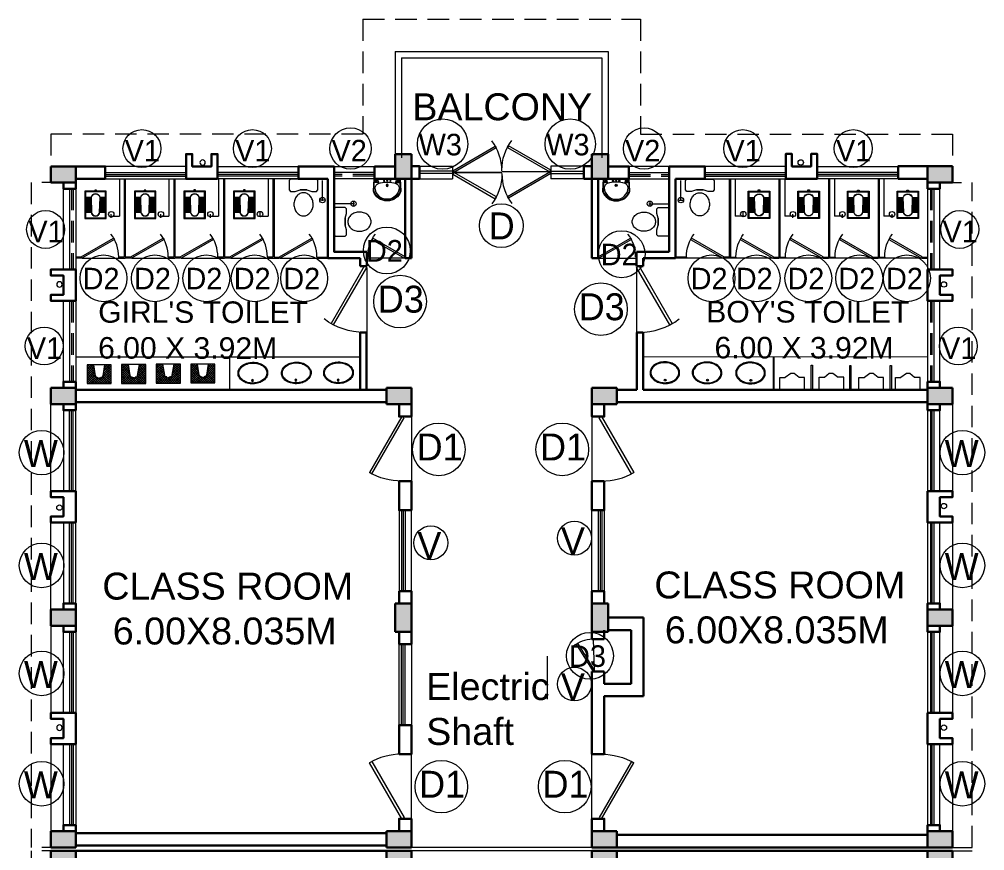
# Model space of a CAD drawing. Header units: millimetres. Extents: x 3614 to 12428, y -844 to 6844.
# Drawn here: x 5547.5 to 5565.42, y -675.29 to -659.86 of the extents above; entities that cross this region are included whole.
import ezdxf

# ---------------------------------------------------------------- set-up
doc = ezdxf.new("R2010")
doc.units = ezdxf.units.MM
doc.header["$LTSCALE"] = 40
doc.header["$MEASUREMENT"] = 0
doc.linetypes.add('DASHED', pattern=[0.75, 0.5, -0.25])
doc.layers.get('0').update_dxf_attribs({"linetype": 'CONTINUOUS', "lineweight": 20})
for name, color, linetype, lineweight in [('CLL LEV.', 15, 'CONTINUOUS', 18), ('Column', 252, 'CONTINUOUS', 30), ('Column Hatch', 253, 'CONTINUOUS', 13), ('CUBICAL TOILET', 160, 'CONTINUOUS', 15), ('Door', 54, 'CONTINUOUS', 18), ('EXPANSION JOINT', 248, 'CONTINUOUS', 20), ('Fixture', 44, 'CONTINUOUS', 15), ('Furniture', 13, 'CONTINUOUS', 15), ('Hidden', 30, 'DASHED', 18), ('TEXT', 7, 'CONTINUOUS', 20), ('Ventilator', 6, 'DASHED', 18), ('Wall', 7, 'CONTINUOUS', 30), ('Window', 150, 'CONTINUOUS', 15), ('Window-Wall', 7, 'CONTINUOUS', 18)]:
    doc.layers.add(name, color=color, linetype=linetype, lineweight=lineweight)
doc.styles.add('DIM', font='arial.ttf')
doc.styles.add('STYLE9', font='GOTHIC.TTF')

# ---------------------------------------------------------------- blocks, each defined once
blk = doc.blocks.new('COLUMN 546')
at = {"layer": 'Column Hatch'}
h = blk.add_hatch(color=0, dxfattribs=at)
h.dxf.hatch_style = 1
h.paths.add_polyline_path([(0, 0), (0.3, 0), (0.3, 0.46), (0, 0.46)])
at = {"layer": 'Column'}
for p, q in [((0.3, 0.46), (0, 0.46)), ((0, 0.46), (0, 0)), ((0.3, 0), (0.3, 0.46)), ((0, 0), (0.3, 0))]:
    blk.add_line(p, q, dxfattribs=at)
blk = doc.blocks.new('VENT 2')
at = {"layer": 'Ventilator', "linetype": 'Continuous', "ltscale": 0.02}
for p, q in [((0, 0.182), (1.5, 0.182)), ((0, 0.152), (1.5, 0.152))]:
    blk.add_line(p, q, dxfattribs=at)
at = {"layer": 'Window-Wall'}
for p, q in [((0, 0.23), (1.5, 0.23)), ((0, 0), (0, 0.23)), ((1.5, 0.23), (1.5, 0)), ((0, 0.115), (1.5, 0.115)), ((1.5, 0), (0, 0))]:
    blk.add_line(p, q, dxfattribs=at)
blk = doc.blocks.new('*U18')
for p, q in [((0, 0), (0, -6)), ((40, 0), (40, -6))]:
    blk.add_line(p, q)
blk.add_lwpolyline([(0, 0), (34.64, 20), (35.52, 18.48), (0.87, -1.52)], close=True)
blk.add_arc((0, 0), 40, 0, 30)
blk = doc.blocks.new('DOOR1')
at = {"layer": 'Door'}
blk.add_line((0, 0), (1.2, 0), dxfattribs=at)
at = {"layer": 'Door', "xscale": 0.0300000000000013, "yscale": 0.0300000000000013, "zscale": 0.0300000000000013}
blk.add_blockref('*U18', (0, 0.18), dxfattribs=at)
blk = doc.blocks.new('class 1')
at = {"layer": 'Wall'}
for points in [[(0.23, -0.035), (0, -0.035), (0, -0.265), (0.23, -0.265), (0.23, -0.035)], [(0.23, -1.465), (0, -1.465), (0, -2.005), (0.23, -2.005), (0.23, -1.465)], [(0.23, -3.505), (0, -3.505), (0, -3.735), (0.23, -3.735), (0.23, -3.505)]]:
    blk.add_lwpolyline(points, dxfattribs=at)
at = {"layer": 'Wall', "rotation": 270}
for name, p in [('DOOR1', (0, -0.265)), ('VENT 2', (0, -2.005))]:
    blk.add_blockref(name, p, dxfattribs=at)
blk = doc.blocks.new('WINDOW 1')
at = {"layer": 'CLL LEV.'}
for p, q in [((-0.115, -0.23), (-0.115, -0.46)), ((1.615, -0.23), (1.615, -0.46)), ((-0.115, -0.46), (1.615, -0.46))]:
    blk.add_line(p, q, dxfattribs=at)
at = {"layer": 'Window'}
for p, q in [((0, -0.051), (1.5, -0.051)), ((0, -0.081), (1.5, -0.081))]:
    blk.add_line(p, q, dxfattribs=at)
at = {"layer": 'Window-Wall'}
for p, q in [((0, 0), (1.5, 0)), ((0, -0.23), (0, 0)), ((1.5, 0), (1.5, -0.23)), ((0, -0.115), (1.5, -0.115)), ((1.5, -0.23), (0, -0.23))]:
    blk.add_line(p, q, dxfattribs=at)
blk = doc.blocks.new('SHAFT2')
at = {"layer": 'Fixture'}
blk.add_circle((0.302, 0.307), 0.05, dxfattribs=at)
at = {"layer": 'Wall'}
blk.add_lwpolyline([(0, 0.585), (0.46, 0.585), (0.46, 0.47), (0.23, 0.47), (0.23, 0.115), (0.46, 0.115), (0.46, 0), (0, 0), (0, 0.585)], dxfattribs=at)
blk = doc.blocks.new('Door - Left Hung 36 in.')
at = {"layer": 'Door'}
blk.add_line((0.75, -1.3), (35.93, -1.3), dxfattribs=at)
blk.add_lwpolyline([(0.75, -1.3), (0, 0), (31.18, 18), (31.93, 16.7)], close=True, dxfattribs=at)
blk.add_arc((0, 0), 36, 0, 37.3101, dxfattribs=at)
blk = doc.blocks.new('COLM 530')
at = {"layer": 'Column Hatch'}
h = blk.add_hatch(color=0, dxfattribs=at)
h.dxf.hatch_style = 1
h.paths.add_polyline_path([(5443.518, -633.795), (5443.218, -633.795), (5443.218, -634.325), (5443.518, -634.325)])
at = {"layer": 'Column'}
for p, q in [((5443.518, -633.795), (5443.218, -633.795)), ((5443.218, -633.795), (5443.218, -634.325)), ((5443.518, -634.325), (5443.518, -633.795)), ((5443.218, -634.325), (5443.518, -634.325))]:
    blk.add_line(p, q, dxfattribs=at)
blk = doc.blocks.new('RSA CL6')
for p, q in [((5.51, 3.48), (5.51, 7.28)), ((5.91, 3.47), (5.91, 7.28)), ((6.3, 3.46), (6.3, 7.28)), ((6.69, 3.45), (6.69, 7.28)), ((7.09, 3.44), (7.09, 7.28)), ((7.48, 3.43), (7.48, 7.28)), ((7.87, 3.42), (7.87, 7.28)), ((8.27, 3.41), (8.27, 7.28)), ((8.66, 3.4), (8.66, 7.28)), ((9.06, 3.39), (9.06, 7.28)), ((9.45, 3.38), (9.45, 7.28)), ((9.84, 3.37), (9.84, 7.28)), ((10.24, 3.36), (10.24, 7.28)), ((10.63, 3.35), (10.63, 7.28)), ((11.02, 3.34), (11.02, 7.28)), ((11.42, 3.33), (11.42, 7.28)), ((11.81, 3.32), (11.81, 7.28)), ((12.2, 3.31), (12.2, 7.28)), ((12.6, 3.31), (12.6, 7.28)), ((12.99, 3.3), (12.99, 7.28)), ((13.39, 3.29), (13.39, 7.28)), ((13.78, 3.28), (13.78, 7.28)), ((14.17, 3.27), (14.17, 7.28)), ((14.57, 3.26), (14.57, 7.28)), ((14.96, 3.25), (14.96, 7.28)), ((15.35, 3.24), (15.35, 7.28)), ((15.75, 3.23), (15.75, 7.28)), ((16.14, 3.22), (16.14, 7.28)), ((16.14, 7.28), (16.14, 3.22)), ((5.51, -7.28), (5.51, -3.47)), ((5.91, -7.28), (5.91, -3.45)), ((6.3, -7.28), (6.3, -3.44)), ((6.69, -7.28), (6.69, -3.43)), ((7.09, -7.28), (7.09, -3.42)), ((7.48, -7.28), (7.48, -3.41)), ((7.87, -7.28), (7.87, -3.4)), ((8.27, -7.28), (8.27, -3.39)), ((8.66, -7.28), (8.66, -3.38)), ((9.06, -7.28), (9.06, -3.37)), ((9.45, -7.28), (9.45, -3.36)), ((9.84, -7.28), (9.84, -3.34)), ((10.24, -7.28), (10.24, -3.33)), ((10.63, -7.28), (10.63, -3.32)), ((11.02, -7.28), (11.02, -3.31)), ((11.42, -7.28), (11.42, -3.3)), ((11.81, -7.28), (11.81, -3.29)), ((12.2, -7.28), (12.2, -3.28)), ((12.6, -7.28), (12.6, -3.27)), ((12.99, -7.28), (12.99, -3.26)), ((13.39, -7.28), (13.39, -3.24)), ((13.78, -7.28), (13.78, -3.23)), ((14.17, -7.28), (14.17, -3.22)), ((14.57, -7.28), (14.57, -3.21)), ((14.96, -7.28), (14.96, -3.2)), ((15.35, -7.28), (15.35, -3.19)), ((15.75, -7.28), (15.75, -3.18)), ((16.14, -3.17), (16.14, -7.28)), ((16.14, -7.28), (16.14, -3.17))]:
    blk.add_line(p, q)
for points in [[(0.79, 7.87), (20.87, 7.87), (20.87, -7.87), (0.79, -7.87)], [(1.38, 7.28), (20.28, 7.28), (20.28, -7.28), (1.38, -7.28)]]:
    blk.add_lwpolyline(points, close=True)
blk.add_lwpolyline([(0.79, -0.59), (0, -0.59), (0, 0.59), (0.79, 0.59)])
for points in [[(5.51, 3.48), (16.14, 3.22, -0.899983), (16.14, -3.17), (5.54, -3.47, -0.799392)], [(5.53, 3.28), (16.13, 3.02, -0.897689), (16.12, -2.97), (5.56, -3.27, -0.793494), (5.53, 3.28)]]:
    blk.add_lwpolyline(points, format="xyb", close=True)
blk = doc.blocks.new('ENGLISH SHEET')
at = {"layer": 'Fixture'}
for p, q in [((4663.798, 251.204), (4663.773, 251.179)), ((4663.976, 251.204), (4663.798, 251.204)), ((4664.002, 251.179), (4663.976, 251.204)), ((4663.773, 251.179), (4663.773, 250.696)), ((4663.976, 251.001), (4664.002, 251.09)), ((4664.002, 251.09), (4664.002, 251.179)), ((4663.976, 250.874), (4663.976, 251.001)), ((4663.976, 251.001), (4663.976, 250.874)), ((4664.002, 250.785), (4663.976, 250.874)), ((4663.773, 250.696), (4663.798, 250.67)), ((4663.798, 250.67), (4663.976, 250.67)), ((4663.976, 250.67), (4664.002, 250.696)), ((4664.002, 250.696), (4664.002, 250.785))]:
    blk.add_line(p, q, dxfattribs=at)
blk.add_lwpolyline([(4664.459, 250.937, 0.117036), (4664.443, 251.003, 0.104338), (4664.396, 251.063, 0.09029), (4664.321, 251.105, 0.09898), (4664.243, 251.115, 0.08237), (4664.159, 251.101, 0.09029), (4664.09, 251.063, 0.104338), (4664.043, 251.003, 0.117036), (4664.027, 250.937, 0.117036), (4664.043, 250.871, 0.104338), (4664.09, 250.811, 0.09029), (4664.159, 250.773, 0.08237), (4664.243, 250.759, 0.08237), (4664.327, 250.773, 0.09029), (4664.396, 250.811, 0.104338), (4664.443, 250.871, 0.117036)], format="xyb", close=True, dxfattribs=at)
blk = doc.blocks.new('RSA BASIN 9')
for points in [[(-0.1, -16.2, 0.340881), (10.04, -9, 0.074195), (10.06, -8.89), (9.53, 0), (-9.54, 0), (-10.02, -8.77, 0.082611), (-9.96, -9.15, 0.330812), (-0.1, -16.2)], [(0, -15.03, 0.391482), (8.86, -6.67, 0.252869), (6.53, -3.51, 0.087242), (0.02, -2.46, 0.079484), (-6.53, -3.51, 0.2542), (-8.82, -6.67, 0.39026), (0, -15.03)], [(-8.57, -1.96, -0.907437), (-8.45, -1.81), (-7.52, -2.57, -0.907437), (-7.64, -2.72)], [(-8.2, -1.64, -0.907437), (-8.07, -1.49), (-7.14, -2.25, -0.907437), (-7.27, -2.4)], [(-7.82, -1.32, -0.907437), (-7.7, -1.17), (-6.77, -1.93, -0.907437), (-6.89, -2.08)], [(7.82, -1.32, 0.907437), (7.7, -1.17), (6.77, -1.93, 0.907437), (6.89, -2.08)], [(8.2, -1.64, 0.907437), (8.07, -1.49), (7.14, -2.25, 0.907437), (7.27, -2.4)], [(8.57, -1.96, 0.907437), (8.45, -1.81), (7.52, -2.57, 0.907437), (7.64, -2.72)]]:
    blk.add_lwpolyline(points, format="xyb", close=True)
for points in [[(-5.93, -3.31), (-6.16, -2.95, -0.183787), (-6.22, -2.68, 0.126662), (-6.25, -2.43), (-6.59, -1.44, 0.35453), (-7.05, -0.98), (-8.75, -0.98, 0.414214), (-9.14, -1.37), (-9.56, -9.09, 0.329849), (-0.07, -15.81, 0.338736), (9.65, -8.94, 0.075632), (9.66, -8.82), (9.14, -1.37, 0.414214), (8.75, -0.98), (7.05, -0.98, 0.35453), (6.59, -1.44), (6.25, -2.43, 0.126662), (6.22, -2.68, -0.183787), (6.16, -2.95), (5.93, -3.31)], [(-6.18, -3.39), (-6.24, -3.29, 0.220542), (-6.52, -3.11), (-8.75, -2.78, -0.361119), (-9.19, -2.35)], [(6.18, -3.39), (6.24, -3.29, -0.220542), (6.52, -3.11), (8.75, -2.78, 0.358803), (9.21, -2.33, 0.358803)]]:
    blk.add_lwpolyline(points, format="xyb")
for centre, radius in [((-2.35, -1.56), 0.399), ((0, -4.82), 0.771), ((0, -4.82), 0.602), ((0, -1.23), 0.399), ((2.28, -1.51), 0.399)]:
    blk.add_circle(centre, radius)
blk = doc.blocks.new('RSA BASIN 2')
for points in [[(10.67, -8.12, 0.12976), (9.97, -5.22, 0.106426), (7.61, -2.47, 0.084431), (4.27, -0.72, 0.073534), (0, 0, 0.073534), (-4.29, -0.55, 0.084431), (-7.7, -2.16, 0.106426), (-10.17, -4.82, 0.12976), (-10.98, -7.69, 0.12976), (-10.28, -10.59, 0.106426), (-7.92, -13.34, 0.084431), (-4.58, -15.09, 0.073534), (-0.31, -15.81, 0.073534), (3.98, -15.26, 0.084431), (7.39, -13.64, 0.106426), (9.85, -10.99, 0.12976)], [(10.08, -7.9, 0.119977), (9.45, -5.5, 0.106426), (7.25, -2.94, 0.084431), (4.08, -1.28, 0.073534), (-0.01, -0.59, 0.073534), (-4.13, -1.12, 0.084431), (-7.36, -2.65, 0.106426), (-9.66, -5.12, 0.12976), (-10.39, -7.7, 0.009633), (-10.39, -7.9, 0.119977), (-9.76, -10.31, 0.106426), (-7.57, -12.87, 0.084431), (-4.4, -14.53, 0.073534), (-0.3, -15.22, 0.073534), (3.82, -14.69, 0.084431), (7.05, -13.16, 0.106426), (9.35, -10.69, 0.12976), (10.08, -8.11, 0.009633)]]:
    blk.add_lwpolyline(points, format="xyb", close=True)
for radius in [0.7, 0.479]:
    blk.add_circle((-0.47, -2.53), radius)
blk = doc.blocks.new('Urinal 1')
for p, q in [((0, 9), (9, 9)), ((0, 9), (0, -9)), ((9, 9), (9, 5)), ((12, 1), (9, 5)), ((12, -1.5), (12, 1)), ((9, -5), (12, -1.5)), ((9, -9), (9, -5)), ((0, -9), (9, -9))]:
    blk.add_line(p, q)
blk = doc.blocks.new('*X5')
at = {"color": 0}
for p, q in [((705, 323), (943, 561)), ((705, 365), (900, 561)), ((705, 408), (858, 561)), ((705, 450), (815, 561)), ((705, 493), (773, 561)), ((705, 535), (730, 561)), ((854, 419), (712, 561)), ((866, 449), (755, 561)), ((888, 469), (797, 561)), ((921, 479), (839, 561)), ((1145, 298), (882, 561)), ((899, 474), (985, 561)), ((1145, 340), (924, 561)), ((944, 477), (1027, 561)), ((1145, 383), (967, 561)), ((971, 462), (1070, 561)), ((990, 438), (1112, 561)), ((998, 404), (1145, 551)), ((1145, 425), (1009, 561)), ((1145, 467), (1051, 561)), ((1145, 510), (1094, 561)), ((1145, 552), (1136, 561)), ((848, 383), (705, 526)), ((842, 346), (705, 483)), ((835, 310), (705, 441)), ((705, 280), (858, 434)), ((829, 274), (705, 398)), ((705, 238), (847, 381)), ((1145, 255), (999, 401)), ((1004, 368), (1145, 508)), ((1011, 332), (1145, 466)), ((1017, 295), (1145, 423)), ((1023, 259), (1145, 381)), ((823, 237), (705, 356)), ((798, 221), (705, 314)), ((755, 221), (705, 271)), ((713, 221), (705, 229)), ((730, 221), (839, 330)), ((772, 221), (830, 279)), ((815, 221), (822, 228)), ((1137, 221), (1007, 350)), ((1095, 221), (1016, 299)), ((1052, 221), (1024, 248)), ((1029, 223), (1145, 339)), ((1069, 221), (1145, 296)), ((1112, 221), (1145, 254))]:
    blk.add_line(p, q, dxfattribs=at)
blk = doc.blocks.new('RSA CL7')
blk.add_lwpolyline([(8.86, 0), (-8.86, 0), (-8.86, -13.78), (-3.94, -13.78), (3.94, -13.78), (8.86, -13.78)], close=True)
blk.add_lwpolyline([(-4.1, -13.58), (-2.78, -5.72, -0.835943), (2.8, -5.76), (4.1, -13.58), (8.66, -13.58), (8.66, -0.2), (-8.66, -0.2), (-8.66, -13.58)], format="xyb", close=True)
blk.add_lwpolyline([(-3.94, -13.78), (-2.59, -5.75, -0.835548), (2.61, -5.79), (3.94, -13.78)], format="xyb")
for centre, start, end in [((-1.41, -4.14), 207.2135, 40.95643), ((-0.03, -3.6), 185.89987, 355.82489), ((1.47, -4.14), 140.99617, 329.34676)]:
    blk.add_arc(centre, 0.493, start, end)
at = {"xscale": 0.0393714285714286, "yscale": 0.0393714285714286, "zscale": 0.0393714285714286}
blk.add_blockref('*X5', (-36.41, -22.27), dxfattribs=at)
blk = doc.blocks.new('projdc')
at = {"layer": 'Hidden', "ltscale": 0.02}
for p, q in [((5581.462, -297.827), (5580.862, -297.827)), ((5580.862, -297.827), (5580.862, -310.172)), ((5597.732, -297.827), (5598.332, -297.827)), ((5598.332, -310.172), (5598.332, -297.827)), ((5581.462, -310.172), (5580.862, -310.172)), ((5581.462, -310.234), (5580.862, -310.234)), ((5580.862, -310.234), (5580.862, -318.466)), ((5597.962, -310.172), (5598.332, -310.172)), ((5597.962, -310.234), (5598.332, -310.234)), ((5598.332, -339.039), (5598.332, -310.234))]:
    blk.add_line(p, q, dxfattribs=at)
blk = doc.blocks.new('DDDD')
at = {"layer": 'TEXT', "color": 3, "ltscale": 0.2}
blk.add_circle((2085.909, -1030.934), 0.488, dxfattribs=at)
at = {"layer": 'TEXT', "color": 3, "style": 'STYLE9'}
blk.add_text('D1', height=0.5, dxfattribs=at).set_placement((2085.496, -1031.139))
blk = doc.blocks.new('DDDDDDDDDDDDDDDDDDD')
at = {"layer": 'TEXT', "color": 3, "ltscale": 0.2}
blk.add_circle((2116.533, -1078.751), 0.406, dxfattribs=at)
at = {"layer": 'TEXT', "color": 3, "style": 'STYLE9'}
blk.add_text('D', height=0.5, dxfattribs=at).set_placement((2116.297, -1079.006))
blk = doc.blocks.new('d2')
at = {"layer": 'TEXT', "color": 3, "ltscale": 0.2}
blk.add_circle((5437.77, -664.817), 0.435, dxfattribs=at)
at = {"layer": 'TEXT', "color": 3, "style": 'STYLE9'}
blk.add_text('D2', height=0.4, dxfattribs=at).set_placement((5437.383, -665.022))
blk = doc.blocks.new('shaft dooerr')
at = {"layer": 'TEXT', "color": 3, "ltscale": 0.2}
blk.add_circle((5444.341, -671.654), 0.435, dxfattribs=at)
at = {"layer": 'TEXT', "color": 3, "style": 'STYLE9'}
blk.add_text('D3', height=0.4, dxfattribs=at).set_placement((5443.954, -671.86))
blk = doc.blocks.new('W')
at = {"layer": 'TEXT', "color": 3}
blk.add_circle((2080.863, -1087.688), 0.414, dxfattribs=at)
at = {"layer": 'TEXT', "color": 3, "style": 'STYLE9'}
blk.add_text('W', height=0.5, dxfattribs=at).set_placement((2080.534, -1087.956))
blk = doc.blocks.new('VVV')
at = {"layer": 'TEXT', "color": 3, "ltscale": 0.2}
blk.add_circle((2082.528, -1073.943), 0.314, dxfattribs=at)
at = {"layer": 'TEXT', "color": 3, "style": 'STYLE9'}
blk.add_text('V', height=0.5, dxfattribs=at).set_placement((2082.277, -1074.243))
blk = doc.blocks.new('BACK WIN')
at = {"layer": 'TEXT', "color": 3, "ltscale": 0.2}
blk.add_circle((5446.434, -662.172), 0.467, dxfattribs=at)
at = {"layer": 'TEXT', "color": 3, "style": 'STYLE9'}
blk.add_text('W3', height=0.4, dxfattribs=at).set_placement((5445.99, -662.382))
blk = doc.blocks.new('VENT TOILET')
at = {"layer": 'TEXT', "color": 3, "ltscale": 0.2}
blk.add_circle((5438.623, -662.256), 0.352, dxfattribs=at)
at = {"layer": 'TEXT', "color": 3, "style": 'STYLE9'}
blk.add_text('V1', height=0.4, dxfattribs=at).set_placement((5438.303, -662.494))
blk = doc.blocks.new('STAAFF VENT')
at = {"layer": 'TEXT', "color": 3, "ltscale": 0.2}
blk.add_circle((5442.495, -662.256), 0.384, dxfattribs=at)
at = {"layer": 'TEXT', "color": 3, "style": 'STYLE9'}
blk.add_text('V2', height=0.4, dxfattribs=at).set_placement((5442.142, -662.494))

msp = doc.modelspace()

# ---------------------------------------------------------------- linework, layer by layer
at = {"layer": 'CLL LEV.'}
for p, q in [((5564.5877, -662.8855), (5564.8177, -662.8855)), ((5548.3177, -664.6155), (5548.0877, -664.6155)), ((5564.5877, -664.6155), (5564.8177, -664.6155)), ((5548.3177, -664.9705), (5548.0877, -664.9705)), ((5564.5877, -664.9705), (5564.8177, -664.9705)), ((5564.5877, -666.7005), (5564.8177, -666.7005))]:
    msp.add_line(p, q, dxfattribs=at)
at = {"layer": 'CUBICAL TOILET', "ltscale": 0.01}
for p, q in [((5549.4477, -662.8155), (5549.4477, -664.2708)), ((5549.4677, -662.8155), (5549.4677, -664.2708)), ((5550.3677, -662.815), (5550.3677, -664.2703)), ((5550.3877, -662.815), (5550.3877, -664.2703)), ((5551.2877, -662.8146), (5551.2877, -664.2699)), ((5551.3077, -662.8146), (5551.3077, -664.2699)), ((5552.2077, -662.8142), (5552.2077, -664.2695)), ((5552.2277, -662.8142), (5552.2277, -664.2695)), ((5560.6777, -662.8142), (5560.6777, -664.2695)), ((5560.6977, -662.8142), (5560.6977, -664.2695)), ((5561.5977, -662.8146), (5561.5977, -664.2699)), ((5561.6177, -662.8146), (5561.6177, -664.2699)), ((5562.5177, -662.815), (5562.5177, -664.2703)), ((5562.5377, -662.815), (5562.5377, -664.2703)), ((5563.4377, -662.8155), (5563.4377, -664.2708)), ((5563.4577, -662.8155), (5563.4577, -664.2708)), ((5548.6477, -664.2712), (5548.5477, -664.2712)), ((5548.6477, -664.2912), (5548.5477, -664.2912)), ((5548.6477, -664.2712), (5548.6477, -664.2912)), ((5549.4477, -664.2708), (5549.3441, -664.2708)), ((5549.3441, -664.2708), (5549.3441, -664.2908)), ((5549.3441, -664.2908), (5549.4677, -664.2908)), ((5549.5677, -664.2708), (5549.4677, -664.2708)), ((5549.5677, -664.2908), (5549.4677, -664.2908)), ((5549.5677, -664.2708), (5549.5677, -664.2908)), ((5550.3677, -664.2703), (5550.2641, -664.2703)), ((5550.2641, -664.2703), (5550.2641, -664.2903)), ((5550.2641, -664.2903), (5550.3877, -664.2903)), ((5550.4877, -664.2703), (5550.3877, -664.2703)), ((5550.4877, -664.2903), (5550.3877, -664.2903)), ((5550.4877, -664.2703), (5550.4877, -664.2903)), ((5551.2877, -664.2699), (5551.1841, -664.2699)), ((5551.1841, -664.2699), (5551.1841, -664.2899)), ((5551.1841, -664.2899), (5551.3077, -664.2899)), ((5551.4077, -664.2699), (5551.3077, -664.2699)), ((5551.4077, -664.2899), (5551.3077, -664.2899)), ((5551.4077, -664.2699), (5551.4077, -664.2899)), ((5552.2077, -664.2695), (5552.1041, -664.2695)), ((5552.1041, -664.2695), (5552.1041, -664.2895)), ((5552.1041, -664.2895), (5552.3277, -664.2895)), ((5552.2277, -664.2695), (5552.3277, -664.2695)), ((5552.3277, -664.2695), (5552.3277, -664.2895)), ((5553.0231, -664.2699), (5553.228, -664.2699)), ((5553.0231, -664.2699), (5553.0231, -664.2899)), ((5553.0231, -664.2899), (5553.228, -664.2899)), ((5559.8823, -664.2699), (5559.6775, -664.2699)), ((5559.8823, -664.2899), (5559.6775, -664.2899)), ((5559.8823, -664.2699), (5559.8823, -664.2899)), ((5560.6777, -664.2695), (5560.5777, -664.2695)), ((5560.5777, -664.2695), (5560.5777, -664.2895)), ((5560.8013, -664.2895), (5560.5777, -664.2895)), ((5560.6977, -664.2695), (5560.8013, -664.2695)), ((5560.8013, -664.2695), (5560.8013, -664.2895)), ((5561.4977, -664.2699), (5561.5977, -664.2699)), ((5561.4977, -664.2699), (5561.4977, -664.2899)), ((5561.4977, -664.2899), (5561.5977, -664.2899)), ((5561.7213, -664.2899), (5561.5977, -664.2899)), ((5561.6177, -664.2699), (5561.7213, -664.2699)), ((5561.7213, -664.2699), (5561.7213, -664.2899)), ((5562.4177, -664.2703), (5562.5177, -664.2703)), ((5562.4177, -664.2703), (5562.4177, -664.2903)), ((5562.4177, -664.2903), (5562.5177, -664.2903)), ((5562.6413, -664.2903), (5562.5177, -664.2903)), ((5562.5377, -664.2703), (5562.6413, -664.2703)), ((5562.6413, -664.2703), (5562.6413, -664.2903)), ((5563.3377, -664.2708), (5563.4377, -664.2708)), ((5563.3377, -664.2708), (5563.3377, -664.2908)), ((5563.3377, -664.2908), (5563.4377, -664.2908)), ((5563.5613, -664.2908), (5563.4377, -664.2908)), ((5563.4577, -664.2708), (5563.5613, -664.2708)), ((5563.5613, -664.2708), (5563.5613, -664.2908)), ((5564.2577, -664.2712), (5564.3577, -664.2712)), ((5564.2577, -664.2712), (5564.2577, -664.2912)), ((5564.2577, -664.2912), (5564.3577, -664.2912))]:
    msp.add_line(p, q, dxfattribs=at)
at = {"layer": 'CUBICAL TOILET', "ltscale": 0.05}
for points in [[(5551.4103, -666.126), (5551.3999, -666.126), (5551.3999, -666.7355), (5551.4103, -666.7355)], [(5561.4951, -666.126), (5561.5055, -666.126), (5561.5055, -666.7355), (5561.4951, -666.7355)]]:
    msp.add_lwpolyline(points, close=True, dxfattribs=at)
at = {"layer": 'Door'}
msp.add_line((5557.3659, -662.6891), (5555.5464, -662.6997), dxfattribs=at)
at = {"layer": 'EXPANSION JOINT', "linetype": 'ByBlock', "ltscale": 0.05}
for p, q in [((5558.1277, -675.2305), (5554.7777, -675.2305)), ((5558.1277, -675.2925), (5554.7777, -675.2925))]:
    msp.add_line(p, q, dxfattribs=at)
at = {"layer": 'Fixture', "ltscale": 0.05}
for p, q in [((5553.8278, -666.1277), (5548.5477, -666.1277)), ((5564.3577, -666.1265), (5559.0776, -666.1256))]:
    msp.add_line(p, q, dxfattribs=at)
for points in [[(5562.1971, -666.2784), (5562.2206, -666.2784), (5562.2206, -666.7355), (5562.1971, -666.7355)], [(5562.9121, -666.2809), (5562.9356, -666.2809), (5562.9356, -666.738), (5562.9121, -666.738)], [(5563.6635, -666.2857), (5563.687, -666.2857), (5563.687, -666.7428), (5563.6635, -666.7428)]]:
    msp.add_lwpolyline(points, close=True, dxfattribs=at)
at = {"layer": 'Furniture', "ltscale": 0.05}
for p, q in [((5549.3577, -662.8168), (5549.3576, -663.5095)), ((5550.2777, -662.8163), (5550.2776, -663.5091)), ((5551.1977, -662.8159), (5551.1976, -663.5086)), ((5552.1177, -662.8155), (5552.1176, -663.5082)), ((5553.1268, -663.229), (5553.1268, -662.8505)), ((5559.7786, -663.229), (5559.7786, -662.8505)), ((5560.7877, -662.8155), (5560.7878, -663.5082)), ((5561.7077, -662.8159), (5561.7078, -663.5086)), ((5562.6277, -662.8163), (5562.6278, -663.5091)), ((5563.5477, -662.8168), (5563.5478, -663.5095)), ((5553.161, -663.2132), (5553.0926, -663.2132)), ((5553.7185, -663.2795), (5553.34, -663.2795)), ((5553.7027, -663.2454), (5553.7027, -663.3137)), ((5559.1869, -663.2795), (5559.5654, -663.2795)), ((5559.2027, -663.2454), (5559.2027, -663.3137)), ((5559.7445, -663.2132), (5559.8128, -663.2132)), ((5549.2076, -663.5424), (5549.2076, -663.474)), ((5550.1276, -663.5419), (5550.1276, -663.4736)), ((5551.0476, -663.5415), (5551.0476, -663.4732)), ((5551.9676, -663.5074), (5551.9676, -663.439)), ((5560.9378, -663.5074), (5560.9378, -663.439)), ((5561.8578, -663.5415), (5561.8578, -663.4732)), ((5562.7778, -663.5419), (5562.7778, -663.4736)), ((5563.6978, -663.5424), (5563.6978, -663.474)), ((5549.1918, -663.5095), (5549.3576, -663.5095)), ((5550.1118, -663.5091), (5550.2776, -663.5091)), ((5551.0318, -663.5086), (5551.1976, -663.5086)), ((5551.9518, -663.5082), (5552.1176, -663.5082)), ((5560.9536, -663.5082), (5560.7878, -663.5082)), ((5561.8736, -663.5086), (5561.7078, -663.5086)), ((5562.7936, -663.5091), (5562.6278, -663.5091)), ((5563.7136, -663.5095), (5563.5478, -663.5095))]:
    msp.add_line(p, q, dxfattribs=at)
for centre in [(5553.1268, -663.2132), (5553.7027, -663.2795), (5559.2027, -663.2795), (5559.7786, -663.2132), (5549.2076, -663.4745), (5550.1276, -663.4741), (5551.0476, -663.4736), (5551.9676, -663.4732), (5560.9378, -663.4732), (5561.8578, -663.4736), (5562.7778, -663.4741), (5563.6978, -663.4745)]:
    msp.add_circle(centre, 0.05, dxfattribs=at)
at = {"layer": 'Hidden', "ltscale": 0.02}
for p, q in [((5553.8778, -659.8555), (5553.8777, -661.9855)), ((5553.8778, -659.8555), (5559.0277, -659.8555)), ((5559.0277, -659.8555), (5559.0277, -661.9855)), ((5553.8777, -661.9855), (5548.0877, -661.9855)), ((5548.0877, -661.9855), (5548.0877, -662.5855)), ((5559.0277, -661.9855), (5564.8177, -661.9855)), ((5564.8177, -661.9855), (5564.8177, -662.5855))]:
    msp.add_line(p, q, dxfattribs=at)
at = {"layer": 'TEXT'}
msp.add_line((5557.299, -671.6835), (5557.299, -672.4773), dxfattribs=at)
at = {"layer": 'TEXT', "color": 3, "ltscale": 0.2}
for centre in [(5554.5662, -665.0964), (5558.295, -665.2372)]:
    msp.add_circle(centre, 0.4884, dxfattribs=at)
at = {"layer": 'Ventilator', "ltscale": 0.02}
for p, q in [((5554.0927, -662.7396), (5553.3427, -662.7396)), ((5558.8127, -662.7377), (5559.5627, -662.7377)), ((5554.0927, -662.7696), (5553.3427, -662.7696)), ((5558.8127, -662.7677), (5559.5627, -662.7677)), ((5548.4667, -663.0005), (5548.4667, -664.5005)), ((5548.4967, -663.0005), (5548.4967, -664.5005)), ((5564.4087, -663.0005), (5564.4087, -664.5005)), ((5564.4387, -663.0005), (5564.4387, -664.5005)), ((5548.4667, -665.0855), (5548.4667, -666.5855)), ((5548.4967, -665.0855), (5548.4967, -666.5855)), ((5564.4087, -665.0855), (5564.4087, -666.5855)), ((5564.4387, -665.0855), (5564.4387, -666.5855))]:
    msp.add_line(p, q, dxfattribs=at)
at = {"layer": 'Wall', "lineweight": 20, "ltscale": 0.05}
for p, q in [((5554.4777, -660.4555), (5558.4277, -660.4555)), ((5554.4777, -660.4555), (5554.4777, -662.4255)), ((5554.5927, -660.5705), (5558.3127, -660.5705)), ((5554.5927, -660.5705), (5554.5927, -662.4255)), ((5558.3127, -660.5705), (5558.3127, -662.4255)), ((5558.4277, -660.4555), (5558.4277, -662.4255))]:
    msp.add_line(p, q, dxfattribs=at)
at = {"layer": 'Wall', "ltscale": 0.05}
for p, q in [((5553.228, -664.2899), (5553.2277, -662.8155)), ((5553.3429, -664.1749), (5553.3427, -662.8154)), ((5554.6627, -662.8155), (5554.663, -664.2898)), ((5554.7777, -662.8155), (5554.778, -664.2898)), ((5558.1277, -662.8155), (5558.1275, -664.2898)), ((5558.2427, -662.8155), (5558.2425, -664.2898)), ((5559.5625, -664.1749), (5559.5627, -662.8154)), ((5559.6775, -664.2899), (5559.6777, -662.8155)), ((5553.948, -664.1748), (5553.3429, -664.1749)), ((5553.948, -664.4406), (5553.948, -664.1764)), ((5558.9574, -664.4406), (5558.9575, -664.1764)), ((5558.9575, -664.1748), (5559.5625, -664.1749)), ((5553.8275, -664.2898), (5553.228, -664.2899)), ((5553.8275, -664.4406), (5553.8275, -664.2898)), ((5554.663, -664.2898), (5554.778, -664.2898)), ((5558.2425, -664.2898), (5558.1275, -664.2898)), ((5559.0779, -664.2898), (5559.6775, -664.2899)), ((5559.0779, -664.4406), (5559.0779, -664.2898)), ((5553.948, -664.4406), (5553.8275, -664.4406)), ((5558.9574, -664.4406), (5559.0779, -664.4406)), ((5553.8279, -666.7355), (5553.8277, -665.67)), ((5553.9427, -665.67), (5553.8277, -665.67)), ((5553.9429, -666.735), (5553.9427, -665.67)), ((5558.9625, -666.7355), (5558.9627, -665.67)), ((5558.9627, -665.67), (5559.0777, -665.67)), ((5559.0775, -666.7355), (5559.0777, -665.67))]:
    msp.add_line(p, q, dxfattribs=at)
at = {"layer": 'Wall'}
for p, q in [((5558.3577, -662.8155), (5558.1277, -662.8155)), ((5548.5477, -666.7355), (5554.3177, -666.7355)), ((5558.5877, -666.7355), (5558.9625, -666.7355)), ((5559.0775, -666.7355), (5564.3577, -666.7355)), ((5548.5477, -666.9655), (5554.3177, -666.9655)), ((5558.5877, -666.9655), (5564.3577, -666.9655)), ((5558.4277, -670.9655), (5559.0877, -670.9655)), ((5559.0877, -670.9655), (5559.0877, -672.4255)), ((5558.1277, -671.3639), (5558.1277, -671.1955)), ((5558.3577, -671.3639), (5558.3577, -671.1955)), ((5558.4277, -671.1955), (5558.8577, -671.1955)), ((5558.8577, -671.1955), (5558.8577, -672.1955)), ((5558.1277, -671.3639), (5558.3577, -671.3639)), ((5558.3577, -671.9655), (5558.1277, -671.9655)), ((5558.1277, -672.3105), (5558.1277, -671.9655)), ((5558.3577, -672.1955), (5558.3577, -671.9655)), ((5558.8577, -672.1955), (5558.3577, -672.1955)), ((5554.3177, -674.9655), (5548.5477, -674.9655)), ((5558.5877, -675.0005), (5564.3577, -675.0005)), ((5554.3177, -675.1955), (5548.5477, -675.1955)), ((5554.3177, -675.2925), (5548.5477, -675.2925)), ((5558.5877, -675.2305), (5564.3577, -675.2305)), ((5558.5877, -675.2925), (5564.3577, -675.2925))]:
    msp.add_line(p, q, dxfattribs=at)
at = {"layer": 'Wall', "ltscale": 0.05}
for points in [[(5549.0952, -662.8179), (5548.5477, -662.8179), (5548.5477, -662.5875), (5549.0952, -662.5875)], [(5554.0927, -662.5875), (5554.4777, -662.5875), (5554.4777, -662.8175), (5554.0927, -662.8175)], [(5554.7777, -662.5855), (5554.9277, -662.5855), (5554.9277, -662.8175), (5554.7777, -662.8175)], [(5558.1277, -662.5855), (5557.9777, -662.5855), (5557.9777, -662.8175), (5558.1277, -662.8175)], [(5558.8127, -662.5857), (5558.4277, -662.5857), (5558.4277, -662.8157), (5558.8127, -662.8156)], [(5563.8102, -662.8159), (5564.3577, -662.8158), (5564.3577, -662.5855), (5563.8102, -662.5855)]]:
    msp.add_lwpolyline(points, close=True, dxfattribs=at)
for points in [[(5553.3429, -664.1769), (5553.3427, -662.5875), (5552.6802, -662.5875), (5552.6802, -662.8179), (5553.2277, -662.8179), (5553.2277, -662.8175)], [(5559.5625, -664.1751), (5559.5627, -662.5857), (5560.2252, -662.5856), (5560.2252, -662.816), (5559.6777, -662.816), (5559.6777, -662.8157)]]:
    msp.add_lwpolyline(points, dxfattribs=at)
at = {"layer": 'Wall'}
for points in [[(5548.3177, -662.8855), (5548.3177, -663.0005), (5548.5477, -663.0005), (5548.5477, -662.8855), (5548.3177, -662.8855)], [(5548.3177, -663.0005), (5548.3177, -662.8855), (5548.5477, -662.8855), (5548.5477, -663.0005), (5548.3177, -663.0005)], [(5564.5877, -662.8855), (5564.5877, -663.0005), (5564.3577, -663.0005), (5564.3577, -662.8855), (5564.5877, -662.8855)], [(5564.5877, -663.0005), (5564.5877, -662.8855), (5564.3577, -662.8855), (5564.3577, -663.0005), (5564.5877, -663.0005)], [(5548.3177, -666.7005), (5548.3177, -666.5855), (5548.5477, -666.5855), (5548.5477, -666.7005), (5548.3177, -666.7005)], [(5564.5877, -666.7005), (5564.5877, -666.5855), (5564.3577, -666.5855), (5564.3577, -666.7005), (5564.5877, -666.7005)], [(5548.3177, -667.0005), (5548.3177, -667.1155), (5548.5477, -667.1155), (5548.5477, -667.0005), (5548.3177, -667.0005)], [(5564.5877, -667.0005), (5564.5877, -667.1155), (5564.3577, -667.1155), (5564.3577, -667.0005), (5564.5877, -667.0005)], [(5564.5877, -667.1155), (5564.5877, -667.0005), (5564.3577, -667.0005), (5564.3577, -667.1155), (5564.5877, -667.1155)], [(5548.3177, -670.8155), (5548.3177, -670.7005), (5548.5477, -670.7005), (5548.5477, -670.8155), (5548.3177, -670.8155)], [(5548.3177, -670.7005), (5548.3177, -670.8155), (5548.5477, -670.8155), (5548.5477, -670.7005), (5548.3177, -670.7005)], [(5564.5877, -670.8155), (5564.5877, -670.7005), (5564.3577, -670.7005), (5564.3577, -670.8155), (5564.5877, -670.8155)], [(5548.3177, -671.1155), (5548.3177, -671.2305), (5548.5477, -671.2305), (5548.5477, -671.1155), (5548.3177, -671.1155)], [(5548.3177, -671.2305), (5548.3177, -671.1155), (5548.5477, -671.1155), (5548.5477, -671.2305), (5548.3177, -671.2305)], [(5564.5877, -671.1155), (5564.5877, -671.2305), (5564.3577, -671.2305), (5564.3577, -671.1155), (5564.5877, -671.1155)], [(5564.5877, -671.2305), (5564.5877, -671.1155), (5564.3577, -671.1155), (5564.3577, -671.2305), (5564.5877, -671.2305)], [(5558.3577, -673.5005), (5558.1277, -673.5005), (5558.1277, -672.3105)], [(5559.0877, -672.4255), (5558.3577, -672.4255), (5558.3577, -673.5005)], [(5558.3577, -674.9305), (5558.1277, -674.9305), (5558.1277, -674.7005), (5558.3577, -674.7005), (5558.3577, -674.9305)], [(5548.3177, -674.9305), (5548.3177, -674.8155), (5548.5477, -674.8155), (5548.5477, -674.9305), (5548.3177, -674.9305)], [(5564.5877, -674.9305), (5564.5877, -674.8155), (5564.3577, -674.8155), (5564.3577, -674.9305), (5564.5877, -674.9305)]]:
    msp.add_lwpolyline(points, dxfattribs=at)
at = {"layer": 'Window', "ltscale": 0.05}
for p, q in [((5555.5397, -662.6744), (5554.9277, -662.6744)), ((5555.5397, -662.7161), (5554.9277, -662.7161)), ((5557.3657, -662.6744), (5557.9777, -662.6744)), ((5557.3657, -662.7161), (5557.9777, -662.7161))]:
    msp.add_line(p, q, dxfattribs=at)
at = {"layer": 'Window-Wall'}
for p, q in [((5553.3427, -662.5875), (5554.0927, -662.5875)), ((5554.0927, -662.7025), (5553.3427, -662.7025)), ((5559.5627, -662.5857), (5558.8127, -662.5857)), ((5558.8127, -662.7007), (5559.5627, -662.7007)), ((5554.0927, -662.8175), (5553.3427, -662.8175)), ((5558.8127, -662.8157), (5559.5627, -662.8157)), ((5548.3177, -664.5005), (5548.3177, -663.0005)), ((5548.3177, -663.0005), (5548.5477, -663.0005)), ((5548.4327, -663.0005), (5548.4327, -664.5005)), ((5548.5477, -663.0005), (5548.5477, -664.5005)), ((5564.3577, -663.0005), (5564.3577, -664.5005)), ((5564.5877, -663.0005), (5564.3577, -663.0005)), ((5564.4727, -663.0005), (5564.4727, -664.5005)), ((5564.5877, -664.5005), (5564.5877, -663.0005)), ((5548.5477, -664.5005), (5548.3177, -664.5005)), ((5564.3577, -664.5005), (5564.5877, -664.5005)), ((5548.3177, -666.5855), (5548.3177, -665.0855)), ((5548.3177, -665.0855), (5548.5477, -665.0855)), ((5548.4327, -665.0855), (5548.4327, -666.5855)), ((5548.5477, -665.0855), (5548.5477, -666.5855)), ((5564.3577, -665.0855), (5564.3577, -666.5855)), ((5564.5877, -665.0855), (5564.3577, -665.0855)), ((5564.4727, -665.0855), (5564.4727, -666.5855)), ((5564.5877, -666.5855), (5564.5877, -665.0855)), ((5548.5477, -666.5855), (5548.3177, -666.5855)), ((5564.3577, -666.5855), (5564.5877, -666.5855))]:
    msp.add_line(p, q, dxfattribs=at)
at = {"layer": 'Window-Wall', "ltscale": 0.05}
for p, q in [((5554.9277, -662.5855), (5555.5397, -662.5855)), ((5555.5397, -662.5855), (5555.5397, -662.8175)), ((5557.9777, -662.5855), (5557.3657, -662.5855)), ((5557.3657, -662.5855), (5557.3657, -662.8175)), ((5554.928, -662.8175), (5555.5397, -662.8175)), ((5557.9774, -662.8175), (5557.3657, -662.8175))]:
    msp.add_line(p, q, dxfattribs=at)

# ---------------------------------------------------------------- block references
at = {"linetype": 'ByBlock', "extrusion": (0, 0, -1), "zscale": -1, "rotation": 90.00000000000001}
msp.add_blockref('SHAFT2', (-5550.5952, -662.8179), dxfattribs=at)
at = {"color": 7, "extrusion": (0, 0, -1), "zscale": -1}
msp.add_blockref('COLUMN 546', (-5554.7777, -662.8175), dxfattribs=at)
at = {"color": 7, "extrusion": (0, 0, -1), "xscale": -1, "zscale": -1}
msp.add_blockref('COLUMN 546', (-5558.1277, -662.8175), dxfattribs=at)
at = {"linetype": 'ByBlock', "extrusion": (0, 0, -1), "xscale": -1, "zscale": -1}
for p, rotation in [((-5562.3102, -662.8159), 269.9977213698144), ((-5548.5477, -668.6155), 180)]:
    msp.add_blockref('SHAFT2', p, dxfattribs=dict(at, rotation=rotation))
at = {"color": 7, "extrusion": (0, 0, -1), "zscale": -1}
for p, rotation in [((-5548.5477, -662.5875), 270), ((-5558.1277, -667.0005), 90.00000000000001), ((-5564.3577, -667.0005), 90.00000000000001), ((-5564.3577, -671.1155), 90.00000000000001), ((-5558.1277, -675.2305), 90.00000000000001), ((-5564.3577, -675.2305), 90.00000000000001), ((-5558.1277, -675.5925), 90.00000000000001), ((-5564.3577, -675.5925), 90.00000000000001)]:
    msp.add_blockref('COLUMN 546', p, dxfattribs=dict(at, rotation=rotation))
at = {"color": 7, "extrusion": (0, 0, -1), "xscale": -1, "zscale": -1}
for p, rotation in [((-5564.3577, -662.5855), 90), ((-5548.5477, -667.0005), 270), ((-5554.7777, -667.0005), 270), ((-5548.5477, -671.1155), 270), ((-5548.5477, -675.2305), 270), ((-5554.7777, -675.2305), 270), ((-5548.5477, -675.5925), 270), ((-5554.7777, -675.5925), 270)]:
    msp.add_blockref('COLUMN 546', p, dxfattribs=dict(at, rotation=rotation))
at = {"linetype": 'ByBlock', "xscale": -1}
for name, p in [('SHAFT2', (5548.5477, -665.0855)), ('class 1', (5554.7777, -666.9655)), ('SHAFT2', (5548.5477, -673.3155))]:
    msp.add_blockref(name, p, dxfattribs=at)
at = {"linetype": 'ByBlock'}
for name, p in [('SHAFT2', (5564.3577, -665.0855)), ('class 1', (5558.1277, -666.9655))]:
    msp.add_blockref(name, p, dxfattribs=at)
at = {"linetype": 'ByBlock', "extrusion": (0, 0, -1), "xscale": -1, "zscale": -1}
for p in [(-5564.3577, -669.2005), (-5564.3577, -673.3155)]:
    msp.add_blockref('SHAFT2', p, dxfattribs=at)
at = {"xscale": -1}
for p in [(10997.9955, -36.9056), (11001.6455, -36.9056)]:
    msp.add_blockref('COLM 530', p, dxfattribs=at)
at = {"linetype": 'ByBlock', "rotation": 180}
msp.add_blockref('class 1', (5554.7777, -674.9655), dxfattribs=at)
at = {"layer": 'CLL LEV.', "xscale": -1}
for p, rotation in [((5548.5477, -668.6155), 270), ((5564.3577, -667.1155), 90), ((5548.5477, -670.7005), 270), ((5564.3577, -669.2005), 90), ((5564.3577, -671.2305), 90), ((5564.3577, -673.3155), 90)]:
    msp.add_blockref('WINDOW 1', p, dxfattribs=dict(at, rotation=rotation))
at = {"layer": 'CLL LEV.', "extrusion": (0, 0, -1), "xscale": -1, "zscale": -1, "rotation": 90}
for p in [(-5548.5477, -671.2305), (-5548.5477, -673.3155)]:
    msp.add_blockref('WINDOW 1', p, dxfattribs=at)
at = {"layer": 'Door', "extrusion": (0, 0, -1)}
for p, xscale, yscale, zscale in [((-5555.5462, -662.6664), -0.0252777777711346, 0.0252777777711346, -0.0252777777711346), ((-5548.6477, -664.266), -0.0193527874282769, 0.0193527874282769, -0.0193527874282769), ((-5549.5677, -664.2656), -0.0193527874282769, 0.0193527874282769, -0.0193527874282769), ((-5550.4877, -664.2652), -0.0193527874282769, 0.0193527874282769, -0.0193527874282769), ((-5551.4077, -664.2647), -0.0193527874282769, 0.0193527874282769, -0.0193527874282769), ((-5552.3277, -664.2647), -0.0193527874282769, 0.0193527874282769, -0.0193527874282769), ((-5554.663, -664.2646), 0.0193527874282769, 0.0193527874282769, -0.0193527874282769), ((-5558.2425, -664.2646), -0.0193527874282769, 0.0193527874282769, -0.0193527874282769), ((-5560.5777, -664.2647), 0.0193527874282769, 0.0193527874282769, -0.0193527874282769), ((-5561.4977, -664.2647), 0.0193527874282769, 0.0193527874282769, -0.0193527874282769), ((-5562.4177, -664.2652), 0.0193527874282769, 0.0193527874282769, -0.0193527874282769), ((-5563.3377, -664.2656), 0.0193527874282769, 0.0193527874282769, -0.0193527874282769), ((-5564.2577, -664.266), 0.0193527874282769, 0.0193527874282769, -0.0193527874282769)]:
    msp.add_blockref('Door - Left Hung 36 in.', p, dxfattribs=dict(at, xscale=xscale, yscale=yscale, zscale=zscale))
at = {"layer": 'Door', "xscale": -0.0252777777711346, "yscale": 0.0252777777711346, "zscale": 0.0252777777711346}
msp.add_blockref('Door - Left Hung 36 in.', (5557.3658, -662.6568), dxfattribs=at)
at = {"layer": 'Door'}
for p, xscale, yscale, zscale, rotation in [((5555.5465, -662.7312), -0.0252777777711346, 0.0252777777711346, 0.0252777777711346, 180), ((5553.9036, -664.4406), -0.034154464692852, 0.034154464692852, 0.034154464692852, 90), ((5559.0018, -664.4406), 0.034154464692852, 0.034154464692852, 0.034154464692852, 270)]:
    msp.add_blockref('Door - Left Hung 36 in.', p, dxfattribs=dict(at, xscale=xscale, yscale=yscale, zscale=zscale, rotation=rotation))
at = {"layer": 'Door', "extrusion": (0, 0, -1)}
for p, xscale, yscale, zscale, rotation in [((-5557.3661, -662.7215), -0.0252777777711346, 0.0252777777711346, -0.0252777777711346, 180), ((-5558.1551, -671.9655), -0.0166737001802426, 0.0166737001802426, -0.0166737001802426, 268.3280413571774)]:
    msp.add_blockref('Door - Left Hung 36 in.', p, dxfattribs=dict(at, xscale=xscale, yscale=yscale, zscale=zscale, rotation=rotation))
at = {"layer": 'Fixture', "rotation": 270}
msp.add_blockref('ENGLISH SHEET', (5301.8379, 4000.9521), dxfattribs=at)
at = {"layer": 'Fixture', "ltscale": 10000, "extrusion": (0, 0, -1), "yscale": 0.0254326166754069, "zscale": -0.0254326166754069}
for p, xscale, rotation in [((-5554.3275, -662.8155), 0.0254326166754069, 359.9907298551582), ((-5558.5779, -662.8155), -0.0254326166754069, 0.009270144841835304)]:
    msp.add_blockref('RSA BASIN 9', p, dxfattribs=dict(at, xscale=xscale, rotation=rotation))
at = {"layer": 'Fixture', "xscale": -1, "rotation": 90}
msp.add_blockref('ENGLISH SHEET', (5811.0675, 4000.9521), dxfattribs=at)
at = {"layer": 'Fixture', "extrusion": (0, 0, -1)}
for name, p, xscale, yscale, zscale, rotation in [('RSA CL6', (-5548.9152, -663.0257), 0.0253999999957461, 0.0253999999957461, -0.0253999999957461, 270), ('RSA CL6', (-5549.8352, -663.0253), 0.0253999999957461, 0.0253999999957461, -0.0253999999957461, 270), ('RSA CL6', (-5550.7552, -663.0248), 0.0253999999957461, 0.0253999999957461, -0.0253999999957461, 270), ('RSA CL6', (-5551.6752, -663.0244), 0.0253999999957461, 0.0253999999957461, -0.0253999999957461, 270), ('RSA CL6', (-5561.2303, -663.0244), -0.0253999999957461, 0.0253999999957461, -0.0253999999957461, 90), ('RSA CL6', (-5562.1503, -663.0248), -0.0253999999957461, 0.0253999999957461, -0.0253999999957461, 90), ('RSA CL6', (-5563.0703, -663.0253), -0.0253999999957461, 0.0253999999957461, -0.0253999999957461, 90), ('RSA CL6', (-5563.9903, -663.0257), -0.0253999999957461, 0.0253999999957461, -0.0253999999957461, 90), ('RSA BASIN 2', (-5551.8384, -666.6248), 0.025399999995667, 0.025399999995667, -0.025399999995667, 180), ('RSA BASIN 2', (-5552.6448, -666.622), 0.025399999995667, 0.025399999995667, -0.025399999995667, 180), ('RSA BASIN 2', (-5553.4282, -666.6193), 0.025399999995667, 0.025399999995667, -0.025399999995667, 180), ('Urinal 1', (-5562.5719, -666.7297), 0.0253999999948973, 0.0253999999948973, -0.0253999999948973, 90.00000000000001)]:
    msp.add_blockref(name, p, dxfattribs=dict(at, xscale=xscale, yscale=yscale, zscale=zscale, rotation=rotation))
at = {"layer": 'Fixture'}
msp.add_blockref('ENGLISH SHEET', (889.5698, -914.5509), dxfattribs=at)
at = {"layer": 'Fixture', "xscale": -1}
msp.add_blockref('ENGLISH SHEET', (10223.3356, -914.5509), dxfattribs=at)
at = {"layer": 'Fixture'}
for name, p, xscale, yscale, zscale, rotation in [('RSA CL7', (5548.9826, -666.6201), 0.0253999999948724, 0.0253999999948724, 0.0253999999948724, 180), ('RSA CL7', (5549.6241, -666.6156), 0.0253999999948724, 0.0253999999948724, 0.0253999999948724, 180), ('RSA CL7', (5550.2656, -666.611), 0.0253999999948724, 0.0253999999948724, 0.0253999999948724, 180), ('RSA CL7', (5550.9071, -666.6065), 0.0253999999948724, 0.0253999999948724, 0.0253999999948724, 180), ('RSA BASIN 2', (5559.4772, -666.6177), 0.025399999995667, 0.025399999995667, 0.025399999995667, 180), ('RSA BASIN 2', (5560.2606, -666.6204), 0.025399999995667, 0.025399999995667, 0.025399999995667, 180), ('RSA BASIN 2', (5561.067, -666.6232), 0.025399999995667, 0.025399999995667, 0.025399999995667, 180), ('Urinal 1', (5561.8442, -666.7355), 0.0253999999948973, 0.0253999999948973, 0.0253999999948973, 90.00000000000001), ('Urinal 1', (5563.3106, -666.7345), 0.0253999999948973, 0.0253999999948973, 0.0253999999948973, 90.00000000000001), ('Urinal 1', (5563.9892, -666.7345), 0.0253999999948973, 0.0253999999948973, 0.0253999999948973, 90.00000000000001)]:
    msp.add_blockref(name, p, dxfattribs=dict(at, xscale=xscale, yscale=yscale, zscale=zscale, rotation=rotation))
at = {"layer": 'Hidden'}
msp.add_blockref('projdc', (-33.1441, -365.0584), dxfattribs=at)
at = {"layer": 'TEXT'}
for name, p in [('BACK WIN', (108.9215, 0)), ('BACK WIN', (111.2909, 0)), ('VENT TOILET', (111.1527, 0)), ('VENT TOILET', (113.2033, 0)), ('STAAFF VENT', (111.1527, 0)), ('STAAFF VENT', (116.6005, 0)), ('VENT TOILET', (122.3039, 0)), ('VENT TOILET', (124.3544, 0)), ('DDDDDDDDDDDDDDDDDDD', (3439.9148, 415.0642)), ('VENT TOILET', (109.3654, -1.5017)), ('VENT TOILET', (126.332, -1.5017)), ('d2', (116.5503, 0.6677)), ('d2', (120.9092, 0.5993)), ('d2', (111.2938, 0.1525)), ('d2', (112.2475, 0.1525)), ('d2', (113.2012, 0.1525)), ('d2', (114.0981, 0.1525)), ('d2', (115.0177, 0.1525)), ('d2', (122.5777, 0.1525)), ('d2', (123.4156, 0.1525)), ('d2', (124.3743, 0.1525)), ('d2', (125.319, 0.1525)), ('d2', (126.204, 0.1525)), ('VENT TOILET', (109.3386, -3.666)), ('VENT TOILET', (126.3052, -3.666)), ('DDDD', (3469.3775, 363.0927)), ('DDDD', (3471.6684, 363.0927)), ('W', (3467.0508, 419.7866)), ('W', (3484.1405, 419.7866)), ('VVV', (3475.2753, 404.4523)), ('VVV', (3472.6102, 404.3678)), ('W', (3467.0508, 417.6916)), ('W', (3484.1405, 417.6916)), ('shaft dooerr', (113.7502, -0.0198)), ('W', (3467.0508, 415.6873)), ('W', (3484.1405, 415.6873)), ('VVV', (3475.2753, 401.7442)), ('W', (3467.0508, 413.6374)), ('DDDD', (3469.4236, 356.8304)), ('DDDD', (3471.7144, 356.8304)), ('W', (3484.1405, 413.6374))]:
    msp.add_blockref(name, p, dxfattribs=at)
at = {"layer": 'Wall', "extrusion": (0, 0, -1), "zscale": -1}
for p, rotation in [((-5549.0952, -662.5879), 180), ((-5560.2252, -662.586), 179.9977213698145)]:
    msp.add_blockref('VENT 2', p, dxfattribs=dict(at, rotation=rotation))
at = {"layer": 'Wall', "extrusion": (0, 0, -1), "xscale": -1, "zscale": -1}
for p, rotation in [((-5552.6802, -662.5879), 180), ((-5563.8102, -662.5859), 179.9977213698144)]:
    msp.add_blockref('VENT 2', p, dxfattribs=dict(at, rotation=rotation))
at = {"layer": 'Wall', "xscale": -1, "rotation": 270}
msp.add_blockref('DOOR1', (5558.1277, -674.7005), dxfattribs=at)

# ---------------------------------------------------------------- texts
at = {"layer": 'TEXT', "color": 3, "style": 'STYLE9'}
for p in [(5554.1531, -665.3022), (5557.8818, -665.4429)]:
    msp.add_text('D3', height=0.5, dxfattribs=at).set_placement(p)
at = {"layer": 'TEXT', "char_height": 0.5, "attachment_point": 1, "style": 'DIM'}
for s, insert in [('{\\fArial|b0|i0|c0|p34;BALCONY}', (5554.7942, -661.2302)), ('{\\fArial|b0|i0|c0|p34;CLASS ROOM\\P 6.00X8.035M}', (5559.2866, -670.1085)), ('{\\fArial|b0|i0|c0|p34;CLASS ROOM\\P 6.00X8.035M}', (5549.0407, -670.13)), ('{\\fArial|b0|i0|c0|p34;Electric \\PShaft}', (5555.0518, -671.9953))]:
    msp.add_mtext_dynamic_manual_height_columns(s, width=19.989683, gutter_width=5, heights=[0], dxfattribs=dict(at, insert=insert))
at = {"layer": 'TEXT', "char_height": 0.4, "width": 4.832064, "attachment_point": 1, "rotation": 359.87953, "style": 'DIM'}
for s, insert in [("{\\fArial|b0|i0|c0|p34; GIRL'S TOILET\\P 6.00 X 3.92M}", (5548.8094, -665.088)), ("{\\fArial|b0|i0|c0|p34;BOY'S TOILET\\P 6.00 X 3.92M}", (5560.2494, -665.0833))]:
    msp.add_mtext(s, dxfattribs=dict(at, insert=insert))

doc.saveas('drawing.dxf')
